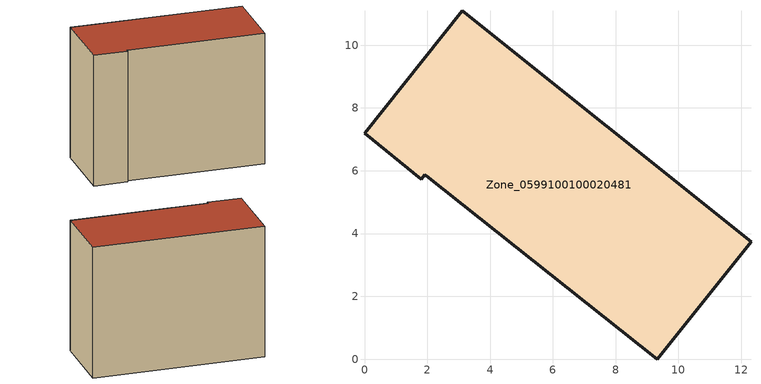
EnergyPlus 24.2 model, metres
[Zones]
Zone_0599100100020481
 floor ground (C_G): 1.97,5.84 1.92,5.88 1.8,5.73 0,7.2 3.11,11.09 12.31,3.74 9.32,0 z0.47
 wall outside (C_F): 9.32,0 12.31,3.74 3.11,11.09 0,7.2 1.8,5.73 1.92,5.88 1.97,5.84 9.32,0 z0.47:9.73
 roof outside (C_R): 1.92,5.88 1.97,5.84 9.32,0 12.31,3.74 3.11,11.09 0,7.2 1.8,5.73 z9.73
[BUILDING]
Pand.0599100100020481: North Axis=0; Terrain=City; Loads Convergence Tolerance Value=0.04; Temperature Convergence Tolerance Value=0.4; Solar Distribution=FullExterior; Maximum Number of Warmup Days=25; Minimum Number of Warmup Days=1
[Site:Location]
Rotterdam.The.Hague.AP_ZH_NLD Design_Conditions: Latitude=51.96; Longitude=4.45; Time Zone=1; Elevation=-4.5
[SITE:GROUNDTEMPERATURE:BUILDINGSURFACE]
18, 18, 18, 18, 18, 18, 18, 18, 18, 18, 18, 18
[MATERIAL] Thermal Absorptance=0.9; Solar Absorptance=0.7; Visible Absorptance=0.7
Name | Roughness | Thickness | Conductivity | Density | Specific Heat
G.TI.2015-2018 | MediumSmooth | 0.15 | 0.0428571 | 540 | 1210
F.TI.2015-2018 | Rough | 0.3 | 0.0666667 | 1920 | 840
R.TI.2015-2018 | MediumRough | 0.2 | 0.0333333 | 1500 | 1000
[CONSTRUCTION]
C_G: G.TI.2015-2018
C_F: F.TI.2015-2018
C_R: R.TI.2015-2018
[ZONE]
Zone_0599100100020481: Type=1; Multiplier=1; Ceiling Height=Autocalculate; Volume=Autocalculate; Floor Area=autocalculate; Part of Total Floor Area=Yes
[ZONEINFILTRATION:DESIGNFLOWRATE]
Infil_Zone_0599100100020481: Zone or ZoneList or Space or SpaceList=Zone_0599100100020481; Schedule=AlwaysOn; Design Flow Rate Calculation Method=Flow/Area; Flow Rate per Floor Area=0.0015; Constant Term Coefficient=1; Temperature Term Coefficient=0; Velocity Term Coefficient=0; Velocity Squared Term Coefficient=0
[HVACTEMPLATE:ZONE:IDEALLOADSAIRSYSTEM]
Zone_0599100100020481: Maximum Heating Supply Air Temperature=50; Minimum Cooling Supply Air Temperature=13; Maximum Heating Supply Air Humidity Ratio=0.0156; Minimum Cooling Supply Air Humidity Ratio=0.0077; Heating Limit=NoLimit; Cooling Limit=NoLimit; Dehumidification Control Type=ConstantSensibleHeatRatio; Cooling Sensible Heat Ratio=0.7; Dehumidification Setpoint=60; Humidification Control Type=None; Humidification Setpoint=30; Outdoor Air Method=None; Outdoor Air Flow Rate per Person=0.00944; Outdoor Air Flow Rate per Zone Floor Area=0; Outdoor Air Flow Rate per Zone=0; Demand Controlled Ventilation Type=None; Outdoor Air Economizer Type=NoEconomizer; Heat Recovery Type=None; Sensible Heat Recovery Effectiveness=0.7; Latent Heat Recovery Effectiveness=0.65
[ZONECONTROL:THERMOSTAT]
ThermostatControl_Zone_0599100100020481: Zone or ZoneList=Zone_0599100100020481; Control Type Schedule=DualSetpointControlType; Control 1=Thermostat_Zone_0599100100020481; Temperature Difference Between Cutout And Setpoint=0
[THERMOSTATSETPOINT:DUALSETPOINT]
Thermostat_Zone_0599100100020481: Heating Setpoint Temperature Schedule=HeatingSetpoint_Zone_0599100100020481; Cooling Setpoint Temperature Schedule=CoolingSetpoint_Zone_0599100100020481
[SCHEDULE:COMPACT]
HeatingSetpoint_Zone_0599100100020481: Through: 12/31, For: AllDays, Until: 24:00, 21
CoolingSetpoint_Zone_0599100100020481: Through: 12/31, For: AllDays, Until: 24:00, 24
DualSetpointControlType: Through: 12/31, For: AllDays, Until: 24:00, 4
AlwaysOn: Through: 12/31, For: AllDays, Until: 24:00, 1
